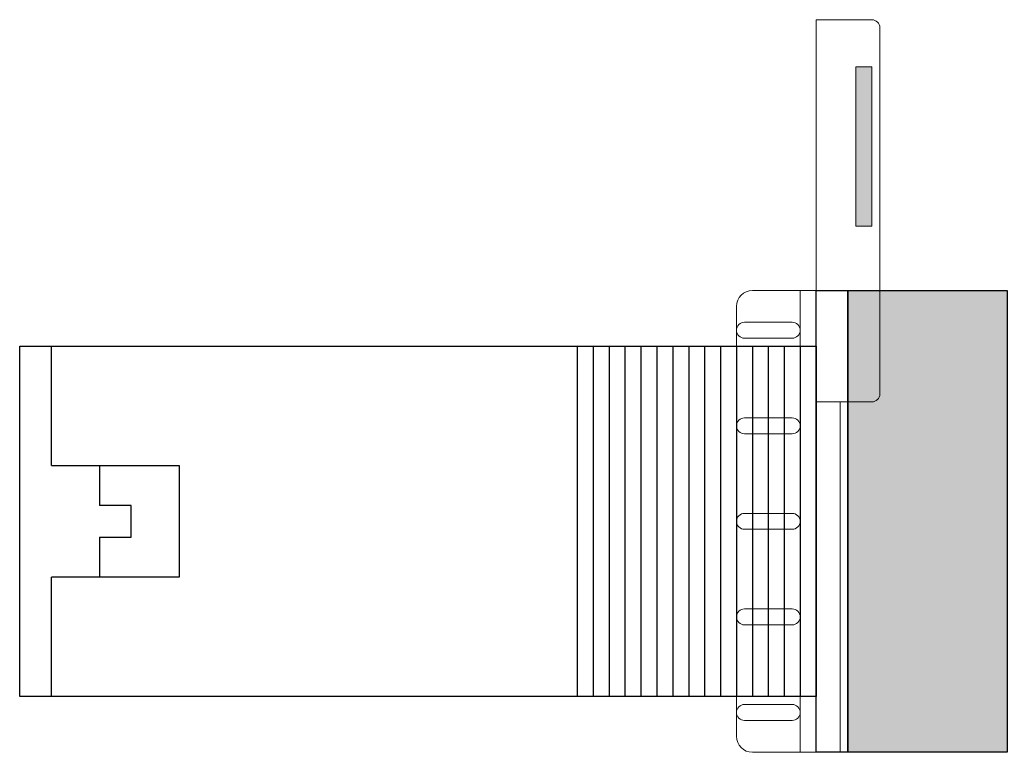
# Model space of a CAD drawing. Header units: millimetres. Extents: x 0 to 62, y 0 to 46.
import ezdxf

# ---------------------------------------------------------------- set-up
doc = ezdxf.new("R2010")
doc.units = ezdxf.units.MM

# ---------------------------------------------------------------- blocks, each defined once
blk = doc.blocks.new('A$C0C455160')
blk.add_hatch(color=1).paths.add_polyline_path([(62, 29), (52, 29), (52, 0), (62, 0)])
at = {"color": 7}
for p, q in [((0, 25.5), (50, 25.5)), ((0, 3.5), (0, 25.5)), ((2, 18), (2, 25.5)), ((35, 25.5), (35, 3.5)), ((36, 25.5), (36, 3.5)), ((37, 25.5), (37, 3.5)), ((38, 25.5), (38, 3.5)), ((39, 25.5), (39, 3.5)), ((40, 25.5), (40, 3.5)), ((41, 25.5), (41, 3.5)), ((42, 25.5), (42, 3.5)), ((43, 25.5), (43, 3.5)), ((44, 25.5), (44, 3.5)), ((45, 25.5), (45, 3.5)), ((46, 25.5), (46, 3.5)), ((47, 25.5), (47, 3.5)), ((48, 25.5), (48, 3.5)), ((49, 25.5), (49, 3.5)), ((50, 25.5), (50, 3.5)), ((5, 18), (5, 15.5)), ((5, 13.5), (5, 11)), ((2, 3.5), (2, 11)), ((50, 3.5), (0, 3.5))]:
    blk.add_line(p, q, dxfattribs=at)
for points in [[(50, 29), (52, 29), (52, 0), (50, 0)], [(52, 29), (62, 29), (62, 0), (52, 0)]]:
    blk.add_lwpolyline(points, close=True, dxfattribs=at)
for points in [[(0, 11), (0, 18)], [(2, 18), (10, 18), (10, 11), (2, 11)], [(5, 13.5), (7, 13.5), (7, 15.5), (5, 15.5)]]:
    blk.add_lwpolyline(points, dxfattribs=at)
blk = doc.blocks.new('DCHINT')
at = {"lineweight": 9}
h = blk.add_hatch(color=7, dxfattribs=at)
h.set_gradient(color1=(168, 174, 189), color2=(174, 179, 194), one_color=1, tint=0.72, name='CYLINDER')
h.paths.add_polyline_path([(89160.08, 43721.444), (89161.08, 43721.444), (89161.08, 43731.444), (89160.08, 43731.444)])
for p, q in [((89153.58, 43717.408), (89156.58, 43717.408)), ((89156.58, 43717.408), (89156.58, 43688.408)), ((89152.58, 43716.408), (89152.58, 43689.408)), ((89153.58, 43688.408), (89156.58, 43688.408))]:
    blk.add_line(p, q, dxfattribs=at)
at = {"color": 7, "lineweight": 9}
blk.add_lwpolyline([(89157.58, 43710.408), (89161.08, 43710.408, 0.414214), (89161.58, 43710.908), (89161.58, 43733.908, 0.414214), (89161.08, 43734.408), (89157.58, 43734.408)], format="xyb", close=True, dxfattribs=at)
blk.add_lwpolyline([(89160.08, 43721.444), (89161.08, 43721.444), (89161.08, 43731.444), (89160.08, 43731.444)], close=True, dxfattribs=at)
at = {"lineweight": 9}
blk.add_lwpolyline([(89156.58, 43717.408), (89157.58, 43717.408), (89157.58, 43688.408), (89156.58, 43688.408)], close=True, dxfattribs=at)
at = {"color": 7, "lineweight": 9}
blk.add_lwpolyline([(89159.08, 43710.408), (89159.08, 43688.408), (89157.58, 43688.408), (89157.58, 43717.408), (89159.08, 43717.408), (89159.08, 43717.408)], dxfattribs=at)
at = {"lineweight": 9}
for points in [[(89156.58, 43714.908), (89156.58, 43714.908, 0.414214), (89156.08, 43715.408), (89153.08, 43715.408, 0.414214), (89152.58, 43714.908), (89152.58, 43714.908, 0.414214), (89153.08, 43714.408), (89156.08, 43714.408, 0.414214)], [(89156.58, 43708.908), (89156.58, 43708.908, 0.414214), (89156.08, 43709.408), (89153.08, 43709.408, 0.414214), (89152.58, 43708.908), (89152.58, 43708.908, 0.414214), (89153.08, 43708.408), (89156.08, 43708.408, 0.414214)], [(89156.58, 43702.908), (89156.58, 43702.908, 0.414214), (89156.08, 43703.408), (89153.08, 43703.408, 0.414214), (89152.58, 43702.908), (89152.58, 43702.908, 0.414214), (89153.08, 43702.408), (89156.08, 43702.408, 0.414214)], [(89156.58, 43696.908), (89156.58, 43696.908, 0.414214), (89156.08, 43697.408), (89153.08, 43697.408, 0.414214), (89152.58, 43696.908), (89152.58, 43696.908, 0.414214), (89153.08, 43696.408), (89156.08, 43696.408, 0.414214)], [(89156.58, 43690.908), (89156.58, 43690.908, 0.414214), (89156.08, 43691.408), (89153.08, 43691.408, 0.414214), (89152.58, 43690.908), (89152.58, 43690.908, 0.414214), (89153.08, 43690.408), (89156.08, 43690.408, 0.414214)]]:
    blk.add_lwpolyline(points, format="xyb", close=True, dxfattribs=at)
for centre, start, end in [((89153.58, 43716.408), 90, 180), ((89153.58, 43689.408), 180, 270)]:
    blk.add_arc(centre, 1, start, end, dxfattribs=at)
at = {"color": 7}
blk.add_blockref('A$C0C455160', (89107.579, 43688.408), dxfattribs=at)

msp = doc.modelspace()

# ---------------------------------------------------------------- block references
at = {"color": 7, "lineweight": 9}
msp.add_blockref('DCHINT', (-89107.58, -43688.408), dxfattribs=at)

doc.saveas('drawing.dxf')
